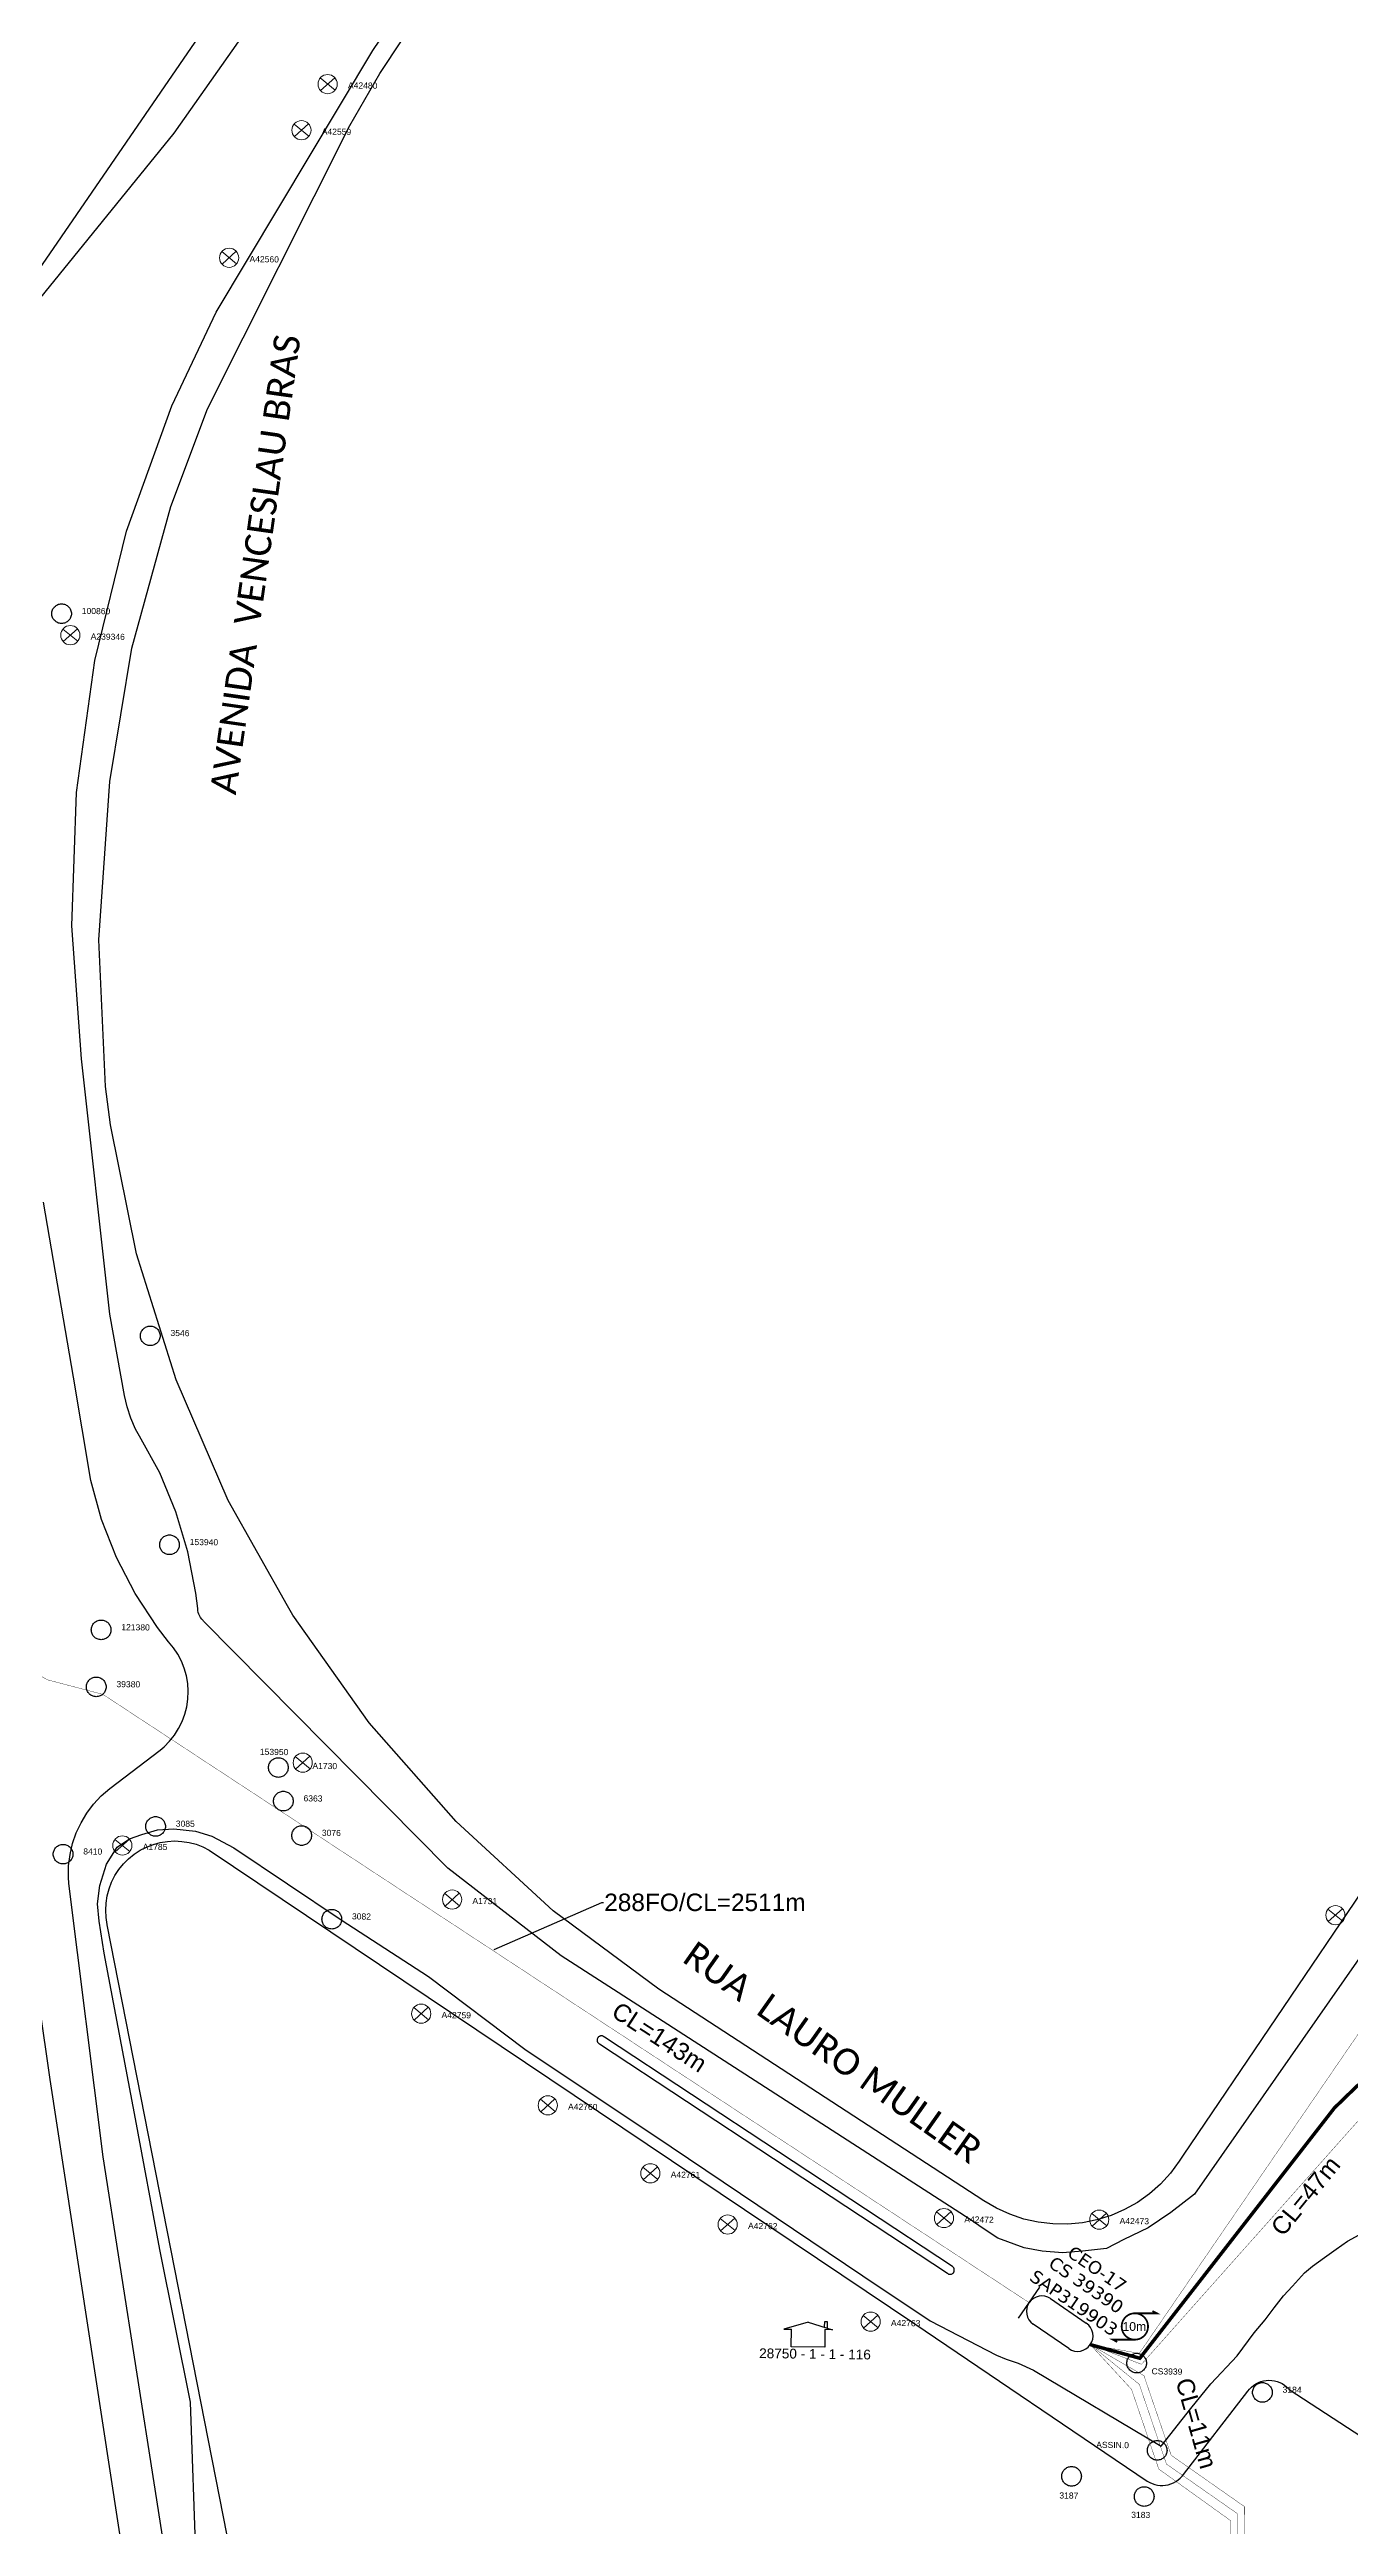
# Model space of a CAD drawing. Header units: millimetres. Extents: x 676447 to 689606, y 7455628 to 7463967.
# Drawn here: x 686906.5 to 687055.5, y 7460140.4 to 7460424.1 of the extents above; entities that cross this region are included whole.
import ezdxf
from ezdxf.enums import TextEntityAlignment as Align

# ---------------------------------------------------------------- set-up
doc = ezdxf.new("R2010")
doc.units = ezdxf.units.MM
doc.header["$LTSCALE"] = 0.1
doc.header["$MEASUREMENT"] = 0
doc.linetypes.add('PHANTOM2', pattern=[1.25, 0.625, -0.125, 0.125, -0.125, 0.125, -0.125])
doc.layers.add('10.4-Postes', color=1, linetype='Continuous', lineweight=0)
for name, color, linetype in [('Caixas Subterrâneas', 5, 'Continuous'), ('CEO', 1, 'Continuous'), ('label_cabos', 7, 'Continuous'), ('label_cabos @ 1', 7, 'Continuous'), ('LAYOUT', 7, 'Continuous'), ('LEGENDAS_INFRAESTRUTURAS', 7, 'Continuous'), ('MUB_MEIOFIO', 7, 'Continuous'), ('MUB_QUADRAS', 7, 'Continuous'), ('MUB_SEGMENTO', 7, 'Continuous'), ('NOS_DE_INFRAESTRUTURA', 7, 'Continuous'), ('surveys', 7, 'Continuous'), ('SURVEYS_LEGENDAS', 7, 'Continuous')]:
    doc.layers.add(name, color=color, linetype=linetype)
doc.styles.add('Legend', font='calibri.ttf')
doc.styles.add('siredit', font='verdana.ttf')
doc.styles.get("Standard").update_dxf_attribs({"font": 'arial.ttf'})
doc.dimstyles.new('FW', dxfattribs={"dimscale": 0, "dimtxt": 2, "dimasz": 0.18, "dimexe": 0.18, "dimexo": 0.0625, "dimgap": 0.09, "dimtad": 0, "dimtoh": 1, "dimdec": 0, "dimzin": 0, "dimdsep": 46, "dimtxsty": 'Standard', "dimcen": 0.09, "dimse1": 1, "dimse2": 1, "dimsd1": 1, "dimsd2": 1, "dimclrt": 7, "dimadec": 0, "dimazin": 0, "dimtfac": 1, "dimtdec": 0, "dimtofl": 0, "dimtmove": 0, "dimatfit": 3, "dimfxl": 0, "dimtolj": 1, "dimtzin": 0, "dimarcsym": 0})

# ---------------------------------------------------------------- blocks, each defined once
blk = doc.blocks.new('MHMZ')
at = {"linetype": 'PHANTOM2'}
blk.add_circle((0, 0), 0.0000101, dxfattribs=at)
blk = doc.blocks.new('PTPT')
at = {"layer": '10.4-Postes', "color": 1, "linetype": 'PHANTOM2'}
for points in [[(-0.0000079, 0.0000104), (0.0000075, -0.000002)], [(0.000007, 0.0000109), (-0.0000074, -0.0000025)]]:
    blk.add_lwpolyline(points, dxfattribs=at)
at = {"layer": '10.4-Postes', "color": 1}
blk.add_circle((-0.0000002, 0.0000042), 0.00000987, dxfattribs=at)
blk = doc.blocks.new('LVLV')
for p, q in [((0.0000169, 0.0000264), (0.0000195, 0.0000264)), ((0.0000169, 0.0000205), (0.0000169, 0.0000264)), ((0.0000195, 0.0000264), (0.0000195, 0.0000198)), ((0, 0.0000254), (-0.0000251, 0.000018)), ((-0.0000251, 0.000018), (-0.0000173, 0.000018)), ((-0.0000172, 0), (-0.0000172, 0.0000179)), ((0.0000172, 0), (-0.0000172, 0)), ((0, 0.0000254), (0.0000251, 0.000018)), ((0.0000251, 0.000018), (0.0000172, 0.000018)), ((0.0000172, 0.000018), (0.0000172, 0))]:
    blk.add_line(p, q)
blk = doc.blocks.new('A$C6FB0096B')
at = {"layer": 'LAYOUT', "color": 0, "const_width": 0.2}
blk.add_lwpolyline([(0, 1.51, 1.000012), (0, -1.51, 0.999978)], format="xyb", close=True, dxfattribs=at)
for points in [[(0, 1.51), (2.52, 1.51), (2.02, 1.77)], [(0, -1.51), (-2.52, -1.51), (-2.02, -1.77)]]:
    blk.add_lwpolyline(points, dxfattribs=at)
at = {"layer": 'LAYOUT', "color": 0}
blk.add_text('10m', height=1, dxfattribs=at).set_placement((-0.06, 0), align=Align.MIDDLE_CENTER)

msp = doc.modelspace()

# ---------------------------------------------------------------- linework, layer by layer
at = {"color": 5, "const_width": 0.04}
for points in [[(687025.69, 7460161.23), (687031.3, 7460160.23), (687136.14, 7460313.17), (687153.15, 7460345.01), (687199.6, 7460415.12), (687206.12, 7460422.1), (687215.42, 7460416.83)], [(686611.24, 7460268.99), (686600.27, 7460256.23), (686625.13, 7460262.73), (686688.3, 7460264.89), (686812.55, 7460273.61), (686832.44, 7460278.94), (686906.24, 7460237.38), (686912.59, 7460235.71), (687018.68, 7460166.04)]]:
    msp.add_lwpolyline(points, dxfattribs=at)
at = {"const_width": 0.04}
for points in [[(687025.69, 7460161.23), (687031.55, 7460158.98), (687058.15, 7460188.87), (687119.12, 7460146.54), (687137.1, 7460142.74), (687139.5, 7460144.39), (687178.91, 7460193.18), (687184.43, 7460191.87)], [(687025.69, 7460161.23), (687031.83, 7460157.68), (687034.95, 7460148.56), (687043.37, 7460142.66), (687043.36, 7460135.28), (687045.36, 7460135.28)], [(687025.69, 7460161.23), (687031.3, 7460156.68), (687034.41, 7460147.55), (687042.51, 7460141.89), (687042.53, 7460125.13), (687045.36, 7460125.13)], [(687025.69, 7460161.23), (687030.41, 7460156.11), (687033.53, 7460146.98), (687041.75, 7460141.08), (687041.74, 7460114.84), (687045.36, 7460114.83)]]:
    msp.add_lwpolyline(points, dxfattribs=at)
at = {"color": 1}
msp.add_circle((687031, 7460159.12), 0.0000676, dxfattribs=at)
at = {"layer": 'CEO', "color": 5}
for p, q in [((687021.14, 7460166.5), (687025.23, 7460163.69)), ((687023.23, 7460160.78), (687019.14, 7460163.58))]:
    msp.add_line(p, q, dxfattribs=at)
msp.add_lwpolyline([(687017.48, 7460164.28), (687019.89, 7460167.8)], dxfattribs=at)
for centre, start, end in [((687020.14, 7460165.04), 55.546, 235.546), ((687024.23, 7460162.23), 235.546, 55.546)]:
    msp.add_arc(centre, 1.77, start, end, dxfattribs=at)
at = {"layer": 'label_cabos', "color": 1, "linetype": 'Continuous', "const_width": 0.4}
msp.add_lwpolyline([(687025.69, 7460161.23), (687031.36, 7460159.67), (687053.64, 7460188.33), (687056.28, 7460190.89), (687059.23, 7460192.45), (687061.89, 7460193.32), (687066.45, 7460193.92), (687073.02, 7460204.87), (687091.18, 7460232.23), (687114.67, 7460216.9), (687117.66, 7460216.9)], dxfattribs=at)
at = {"layer": 'MUB_MEIOFIO', "linetype": 'Continuous'}
for points in [[(687120, 7460296.41), (687037.63, 7460178.47), (687034.9, 7460176.38), (687032.31, 7460174.61), (687029.52, 7460173.28), (687027.53, 7460172.25), (687024.8, 7460171.95), (687022.52, 7460171.74), (687020.16, 7460171.95), (687018.1, 7460172.32), (687015.08, 7460173.42), (687013.4, 7460174.54), (687011.92, 7460175.56), (686974.41, 7460199.77), (686965.06, 7460205.78), (686952.08, 7460215.82), (686924.12, 7460244.1), (686924.06, 7460244.16), (686923.91, 7460244.32), (686923.78, 7460244.5), (686923.67, 7460244.69), (686923.58, 7460244.9), (686923.51, 7460245.1), (686923.46, 7460245.32), (686923.44, 7460245.54), (686923.23, 7460247.32), (686922.33, 7460252.04), (686920.95, 7460256.64), (686919.09, 7460261.08), (686916.77, 7460265.29), (686916.31, 7460266.11), (686915.77, 7460267.34), (686915.35, 7460268.63), (686915.07, 7460269.95), (686913.38, 7460279.26), (686910.14, 7460308.52), (686909.04, 7460323.75), (686909.54, 7460339.01), (686911.64, 7460354.14), (686915.3, 7460368.96), (686920.49, 7460383.32), (686925.54, 7460394.04), (686943.5, 7460423.99), (687008.82, 7460520.37)], [(686936.64, 7460437.18), (686920.7, 7460414.53), (686901.01, 7460390.27)], [(686920.39, 7460132.97), (686912.62, 7460182.76), (686908.69, 7460214.04), (686908.64, 7460214.79), (686908.66, 7460216.08), (686908.82, 7460217.36), (686909.11, 7460218.62), (686909.53, 7460219.84), (686910.08, 7460221.01), (686910.74, 7460222.11), (686911.52, 7460223.14), (686912.4, 7460224.08), (686913.37, 7460224.93), (686919.15, 7460229.32), (686919.61, 7460229.71), (686920.23, 7460230.35), (686920.79, 7460231.05), (686921.26, 7460231.8), (686921.66, 7460232.6), (686921.97, 7460233.44), (686922.19, 7460234.3), (686922.32, 7460235.18), (686922.35, 7460236.08), (686922.3, 7460236.97), (686922.15, 7460237.84), (686921.91, 7460238.7), (686921.58, 7460239.53), (686921.16, 7460240.32), (686920.67, 7460241.06), (686920.1, 7460241.75), (686918.84, 7460243.37), (686916.28, 7460247.26), (686914.13, 7460251.4), (686912.43, 7460255.74), (686911.19, 7460260.23), (686909.23, 7460272.05), (686905.78, 7460292.1)], [(686923.26, 7460136.22), (686922.63, 7460154.64), (686919.09, 7460172.13), (686916.33, 7460187.11), (686912.74, 7460206.07), (686912.16, 7460209.73), (686911.97, 7460211.72), (686912.22, 7460213.83), (686912.99, 7460216.27), (686914.21, 7460218.2), (686915.63, 7460219.16), (686917.04, 7460219.68), (686918.84, 7460220.19), (686920.7, 7460220.32), (686923.2, 7460220.06), (686925.07, 7460219.48), (686927.57, 7460218.13), (686939.86, 7460209.89), (686949.88, 7460203.41), (686960.92, 7460195.07), (686977.66, 7460183.87), (686999.63, 7460169.11), (687007.33, 7460163.97), (687014.95, 7460160.04), (687016.05, 7460159.58), (687017.43, 7460159.12), (687019.17, 7460158.3), (687033.82, 7460149.6), (687037.21, 7460153.9), (687039.5, 7460156.74), (687042.52, 7460159.95), (687044.44, 7460162.6), (687045.73, 7460164.07), (687046.73, 7460165.44), (687047.83, 7460166.81), (687048.84, 7460167.91), (687050.21, 7460169.47), (687051.13, 7460170.2), (687052.5, 7460171.21), (687053.86, 7460172.17), (687055.15, 7460173.09), (687056.47, 7460173.79)], [(686904.1, 7460208.35), (686906.51, 7460191.59), (686915.12, 7460135.31)], [(686969.47, 7460195.67), (687009.33, 7460169.4), (687009.37, 7460169.37), (687009.41, 7460169.35), (687009.46, 7460169.32), (687009.51, 7460169.31), (687009.56, 7460169.3), (687009.61, 7460169.29), (687009.66, 7460169.29), (687009.71, 7460169.3), (687009.76, 7460169.31), (687009.8, 7460169.32), (687009.85, 7460169.35), (687009.89, 7460169.37), (687009.94, 7460169.4), (687009.97, 7460169.43), (687010.01, 7460169.47), (687010.04, 7460169.51), (687010.06, 7460169.56), (687010.08, 7460169.6), (687010.1, 7460169.65), (687010.11, 7460169.7), (687010.11, 7460169.75), (687010.11, 7460169.8), (687010.11, 7460169.85), (687010.1, 7460169.9), (687010.08, 7460169.95), (687010.06, 7460169.99), (687010.04, 7460170.04), (687010.01, 7460170.08), (687009.97, 7460170.11), (687009.94, 7460170.15), (687009.89, 7460170.18), (686970.03, 7460196.46), (686970.02, 7460196.47), (686969.98, 7460196.5), (686969.94, 7460196.53), (686969.9, 7460196.55), (686969.85, 7460196.57), (686969.8, 7460196.59), (686969.75, 7460196.6), (686969.7, 7460196.6), (686969.65, 7460196.6), (686969.6, 7460196.6), (686969.55, 7460196.58), (686969.5, 7460196.57), (686969.45, 7460196.54), (686969.41, 7460196.52), (686969.37, 7460196.49), (686969.33, 7460196.45), (686969.3, 7460196.41), (686969.27, 7460196.37), (686969.24, 7460196.33), (686969.22, 7460196.28), (686969.21, 7460196.23), (686969.2, 7460196.18), (686969.19, 7460196.13), (686969.19, 7460196.08), (686969.2, 7460196.02), (686969.21, 7460195.97), (686969.23, 7460195.93), (686969.25, 7460195.88), (686969.28, 7460195.84), (686969.31, 7460195.8), (686969.34, 7460195.76), (686969.38, 7460195.72), (686969.42, 7460195.69), (686969.47, 7460195.67)]]:
    msp.add_lwpolyline(points, dxfattribs=at)
at = {"layer": 'MUB_QUADRAS', "linetype": 'Continuous'}
for points in [[(687078.95, 7460245.85), (687036.32, 7460182.93), (687035.88, 7460182.23), (687034.87, 7460180.87), (687033.73, 7460179.63), (687032.46, 7460178.51), (687031.08, 7460177.53), (687029.61, 7460176.7), (687028.06, 7460176.03), (687026.44, 7460175.53), (687024.79, 7460175.19), (687023.1, 7460175.03), (687021.41, 7460175.05), (687019.73, 7460175.25), (687018.08, 7460175.62), (687016.48, 7460176.16), (687014.94, 7460176.86), (687013.49, 7460177.72), (686976.28, 7460201.93), (686964.17, 7460210.93), (686953.06, 7460221.14), (686943.09, 7460232.47), (686934.35, 7460244.77), (686933.74, 7460245.85), (686926.95, 7460257.91), (686920.96, 7460271.76), (686916.45, 7460286.16), (686913.47, 7460300.95), (686912.89, 7460305.34), (686912.13, 7460322.15), (686913.36, 7460340.26), (686915.89, 7460355.56), (686920.37, 7460371.78), (686924.57, 7460382.98), (686940.85, 7460415.42), (686944.32, 7460421.38), (686983.59, 7460480.64)], [(686958.49, 7460476.53), (686860.58, 7460333.92)], [(686913.09, 7460209.32), (686913.09, 7460209.34), (686912.95, 7460210.16), (686912.91, 7460210.99), (686912.95, 7460211.81), (686913.08, 7460212.63), (686913.29, 7460213.43), (686913.58, 7460214.21), (686913.96, 7460214.95), (686914.41, 7460215.64), (686914.93, 7460216.29), (686915.51, 7460216.87), (686916.15, 7460217.4), (686916.85, 7460217.85), (686917.58, 7460218.23), (686918.36, 7460218.53), (686919.16, 7460218.74), (686919.97, 7460218.87), (686920.8, 7460218.92), (686921.63, 7460218.88), (686922.45, 7460218.75), (686923.25, 7460218.54), (686924.02, 7460218.24), (686924.76, 7460217.87), (687005.57, 7460163.6), (687032.22, 7460145.61), (687032.49, 7460145.45), (687032.77, 7460145.32), (687033.07, 7460145.21), (687033.38, 7460145.14), (687033.69, 7460145.1), (687034, 7460145.1), (687034.32, 7460145.13), (687034.62, 7460145.19), (687034.92, 7460145.28), (687035.21, 7460145.4), (687035.49, 7460145.55), (687035.75, 7460145.73), (687035.98, 7460145.94), (687036.2, 7460146.17), (687036.35, 7460146.36), (687043.74, 7460155.89), (687043.93, 7460156.14), (687044.15, 7460156.36), (687044.4, 7460156.56), (687044.66, 7460156.73), (687044.94, 7460156.88), (687045.23, 7460157), (687045.53, 7460157.08), (687045.84, 7460157.13), (687046.15, 7460157.15), (687046.47, 7460157.14), (687046.78, 7460157.09), (687047.08, 7460157.02), (687047.38, 7460156.91), (687047.66, 7460156.77), (687047.92, 7460156.6), (687048.17, 7460156.41), (687048.39, 7460156.19), (687048.44, 7460156.13), (687048.47, 7460156.1), (687073.42, 7460139.81)], [(686947.85, 7460032.29), (686913.09, 7460209.32)]]:
    msp.add_lwpolyline(points, dxfattribs=at)

# ---------------------------------------------------------------- block references
at = {"layer": 'Caixas Subterrâneas', "color": 40, "xscale": 111319.4907932736, "yscale": 111319.4907932736, "zscale": 111319.4907932736}
for p, rotation in [((686907.85, 7460359.5), 359.2888314236491), ((686918.01, 7460276.78), 359.2887670075169), ((686920.21, 7460252.85), 359.2887511571882), ((686912.38, 7460243.1), 359.2887779178616), ((686911.82, 7460236.57), 359.2887780004296), ((686932.68, 7460227.33), 359.288695797506), ((686933.25, 7460223.49), 359.2886924121602), ((686918.62, 7460220.59), 359.2887471595137), ((686935.35, 7460219.54), 359.2886831984833), ((686908.02, 7460217.41), 359.2887864647452), ((686938.8, 7460209.96), 359.2886671223137), ((687031, 7460159.12), 359.2883006503266), ((687033.35, 7460149.12), 359.2882885934369), ((687023.54, 7460146.15), 359.2883249707625)]:
    msp.add_blockref('MHMZ', p, dxfattribs=dict(at, rotation=rotation))
at = {"layer": 'Caixas Subterrâneas', "color": 5}
for p, xscale, yscale, zscale, rotation in [((686907.85, 7460359.5), 111319.4907932736, 111319.4907932736, 111319.4907932736, 359.2888314236491), ((686918.01, 7460276.78), 111319.4907932736, 111319.4907932736, 111319.4907932736, 359.2887670075169), ((686920.21, 7460252.85), 111319.4907932736, 111319.4907932736, 111319.4907932736, 359.2887511571882), ((686912.38, 7460243.1), 111319.4907932736, 111319.4907932736, 111319.4907932736, 359.2887779178616), ((686911.82, 7460236.57), 111319.4907932736, 111319.4907932736, 111319.4907932736, 359.2887780004296), ((686932.68, 7460227.33), 111319.4907932736, 111319.4907932736, 111319.4907932736, 359.288695797506), ((686933.25, 7460223.49), 111319.4907932736, 111319.4907932736, 111319.4907932736, 359.2886924121602), ((686918.62, 7460220.59), 111319.4907932736, 111319.4907932736, 111319.4907932736, 359.2887471595137), ((686935.35, 7460219.54), 111319.4907932736, 111319.4907932736, 111319.4907932736, 359.2886831984833), ((686908.02, 7460217.41), 111319.4907932736, 111319.4907932736, 111319.4907932736, 359.2887864647452), ((686938.8, 7460209.96), 111319.4907932736, 111319.4907932736, 111319.4907932736, 359.2886671223138), ((687031, 7460159.12), 111319.4907932736, 111319.4907932736, 111319.4907932736, 359.2883006503266), ((687045.4, 7460155.76), 111319.4907932736, 111319.4907932736, 111319.4907932736, 359.288244833736), ((687033.35, 7460149.12), 111319.4907932736, 111319.4907932736, 111319.4907932736, 359.2882885934371), ((687023.54, 7460146.15), 111319.4907932736, 111319.4907932736, 111319.4907932736, 359.2883249707625), ((687031.86, 7460143.83), 111319.4907932735, 111319.4907932735, 111319.4907932735, 359.2882926157013)]:
    msp.add_blockref('MHMZ', p, dxfattribs=dict(at, xscale=xscale, yscale=yscale, zscale=zscale, rotation=rotation))
at = {"layer": 'LAYOUT', "color": 1, "linetype": 'Continuous'}
msp.add_blockref('A$C6FB0096B', (687030.79, 7460163.31), dxfattribs=at)
at = {"layer": 'NOS_DE_INFRAESTRUTURA', "color": 1}
for p, xscale, yscale, zscale, rotation in [((686938.34, 7460419.69), 111319.4907932736, 111319.4907932736, 111319.4907932736, 359.2887342699389), ((686938.34, 7460419.69), 111319.4907932736, 111319.4907932736, 111319.4907932736, 359.2887342699389), ((686935.34, 7460414.41), 111319.4907932736, 111319.4907932736, 111319.4907932736, 359.2887440065708), ((686935.34, 7460414.41), 111319.4907932736, 111319.4907932736, 111319.4907932736, 359.2887440065708), ((686927.06, 7460399.8), 111319.4907932736, 111319.4907932736, 111319.4907932736, 359.2887709318102), ((686927.06, 7460399.8), 111319.4907932736, 111319.4907932736, 111319.4907932736, 359.2887709318102), ((686908.87, 7460356.57), 111319.4907932736, 111319.4907932736, 111319.4907932736, 359.2888266263193), ((686908.87, 7460356.57), 111319.4907932736, 111319.4907932736, 111319.4907932736, 359.2888266263193), ((686935.49, 7460227.42), 111319.4907932736, 111319.4907932736, 111319.4907932736, 359.2886851344385), ((686935.49, 7460227.42), 111319.4907932736, 111319.4907932736, 111319.4907932736, 359.2886851344385), ((686914.83, 7460217.94), 111319.4907932736, 111319.4907932736, 111319.4907932736, 359.2887607506957), ((686914.83, 7460217.94), 111319.4907932736, 111319.4907932736, 111319.4907932736, 359.2887607506957), ((686952.6, 7460211.74), 111319.4907932736, 111319.4907932736, 111319.4907932736, 359.288615173843), ((686952.6, 7460211.74), 111319.4907932736, 111319.4907932736, 111319.4907932736, 359.288615173843), ((687053.78, 7460209.95), 111319.4907932736, 111319.4907932736, 111319.4907932736, 359.2882298599125), ((687053.78, 7460209.95), 111319.4907932736, 111319.4907932736, 111319.4907932736, 359.2882298599125), ((686949.06, 7460198.67), 111319.4907932735, 111319.4907932735, 111319.4907932735, 359.2886245586079), ((686949.06, 7460198.67), 111319.4907932735, 111319.4907932735, 111319.4907932735, 359.2886245586079), ((686963.56, 7460188.17), 111319.4907932736, 111319.4907932736, 111319.4907932736, 359.2885661735408), ((686963.56, 7460188.17), 111319.4907932736, 111319.4907932736, 111319.4907932736, 359.2885661735407), ((686975.31, 7460180.39), 111319.4907932736, 111319.4907932736, 111319.4907932736, 359.2885190492816), ((686975.31, 7460180.39), 111319.4907932736, 111319.4907932736, 111319.4907932736, 359.2885190492816), ((686984.17, 7460174.52), 111319.4907932735, 111319.4907932735, 111319.4907932735, 359.2884835187522), ((686984.17, 7460174.52), 111319.4907932735, 111319.4907932735, 111319.4907932735, 359.2884835187522), ((687008.94, 7460175.26), 111319.4907932736, 111319.4907932736, 111319.4907932736, 359.2883895721215), ((687008.94, 7460175.26), 111319.4907932736, 111319.4907932736, 111319.4907932736, 359.2883895721214), ((687026.73, 7460175.08), 111319.4907932736, 111319.4907932736, 111319.4907932736, 359.2883218607514), ((687026.73, 7460175.08), 111319.4907932736, 111319.4907932736, 111319.4907932736, 359.2883218607513), ((687000.54, 7460163.4), 111319.4907932735, 111319.4907932735, 111319.4907932735, 359.2884178143025), ((687000.54, 7460163.4), 111319.4907932735, 111319.4907932735, 111319.4907932735, 359.2884178143024)]:
    msp.add_blockref('PTPT', p, dxfattribs=dict(at, xscale=xscale, yscale=yscale, zscale=zscale, rotation=rotation))
at = {"layer": 'surveys', "color": 0, "xscale": 111319.4907932736, "yscale": 111319.4907932736, "zscale": 111319.4907932736, "rotation": 359.2883884490934}
msp.add_blockref('LVLV', (686993.35, 7460160.97), dxfattribs=at)

# ---------------------------------------------------------------- texts
at = {"layer": 'CEO', "color": 5, "linetype": 'Continuous', "style": 'siredit'}
for s, p in [('CEO-17', (687026.48, 7460169.9)), ('SAP319903', (687023.82, 7460166.01)), ('CS 39390', (687025.23, 7460168.07))]:
    msp.add_text(s, height=1.478, rotation=325.546, dxfattribs=at).set_placement(p, align=Align.MIDDLE_CENTER)
at = {"layer": 'label_cabos', "linetype": 'Continuous', "insert": (686970.01, 7460211.88), "char_height": 2, "attachment_point": 4}
msp.add_mtext('288FO/CL=2511m', dxfattribs=at)
at = {"layer": 'label_cabos', "linetype": 'Continuous', "char_height": 2, "attachment_point": 4}
for s, insert, rotation in [('CL=143m', (686971.22, 7460199.76), 327.0519), ('CL=47m', (687046.99, 7460174.13), 50.8663), ('CL=11m', (687036.39, 7460157.34), 285.7621)]:
    msp.add_mtext(s, dxfattribs=dict(at, insert=insert, rotation=rotation))
at = {"layer": 'LEGENDAS_INFRAESTRUTURAS', "color": 1}
for s, rotation, p in [('A42480', 359.2887, (686940.65, 7460419.67)), ('A42480', 359.2887, (686940.65, 7460419.67)), ('A42559', 359.2887, (686937.65, 7460414.38)), ('A42559', 359.2887, (686937.65, 7460414.38)), ('A42560', 359.2888, (686929.37, 7460399.77)), ('A42560', 359.2888, (686929.37, 7460399.77)), ('A239346', 359.2888, (686911.18, 7460356.54)), ('A239346', 359.2888, (686911.18, 7460356.54)), ('A1730', 359.2887, (686936.58, 7460227.18)), ('A1730', 359.2887, (686936.58, 7460227.18)), ('A1785', 359.2888, (686917.14, 7460217.91)), ('A1785', 359.2888, (686917.14, 7460217.91)), ('A1731', 359.2886, (686954.91, 7460211.71)), ('A1731', 359.2886, (686954.91, 7460211.71)), ('A42759', 359.2886, (686951.37, 7460198.64)), ('A42759', 359.2886, (686951.37, 7460198.64)), ('A42760', 359.2886, (686965.86, 7460188.14)), ('A42760', 359.2886, (686965.86, 7460188.14)), ('A42761', 359.2885, (686977.62, 7460180.36)), ('A42761', 359.2885, (686977.62, 7460180.36)), ('A42762', 359.2885, (686986.48, 7460174.49)), ('A42762', 359.2885, (686986.48, 7460174.49)), ('A42472', 359.2884, (687011.25, 7460175.23)), ('A42472', 359.2884, (687011.25, 7460175.23)), ('A42473', 359.2883, (687029.04, 7460175.05)), ('A42473', 359.2883, (687029.04, 7460175.05)), ('A42763', 359.2884, (687002.85, 7460163.37)), ('A42763', 359.2884, (687002.85, 7460163.37))]:
    msp.add_text(s, height=0.7, rotation=rotation, dxfattribs=at).set_placement(p)
at = {"layer": 'LEGENDAS_INFRAESTRUTURAS', "color": 5}
for s, rotation, p in [('100860', 359.2888, (686910.16, 7460359.47)), ('100860', 359.2888, (686910.16, 7460359.47)), ('3546', 359.2888, (686920.32, 7460276.76)), ('3546', 359.2888, (686920.32, 7460276.76)), ('153940', 359.2887, (686922.52, 7460252.82)), ('153940', 359.2887, (686922.52, 7460252.82)), ('121380', 359.2888, (686914.69, 7460243.07)), ('121380', 359.2888, (686914.69, 7460243.07)), ('39380', 359.2888, (686914.13, 7460236.54)), ('39380', 359.2888, (686914.13, 7460236.54)), ('153950', 359.2887, (686930.56, 7460228.79)), ('6363', 359.2887, (686935.56, 7460223.46)), ('3085', 359.2887, (686920.93, 7460220.56)), ('8410', 359.2888, (686910.33, 7460217.38)), ('8410', 359.2888, (686910.33, 7460217.38)), ('3076', 359.2887, (686937.66, 7460219.51)), ('3082', 359.2887, (686941.11, 7460209.94)), ('3082', 359.2887, (686941.11, 7460209.94)), ('CS3939', 359.2883, (687032.7, 7460157.83)), ('3184', 359.2882, (687047.71, 7460155.73)), ('ASSIN.0', 359.2883, (687026.36, 7460149.41)), ('3187', 359.2883, (687022.14, 7460143.61)), ('3183', 359.2883, (687030.37, 7460141.39))]:
    msp.add_text(s, height=0.7, rotation=rotation, dxfattribs=at).set_placement(p)
at = {"layer": 'MUB_SEGMENTO', "color": 253, "style": 'Legend'}
for s, rotation, p in [('AVENIDA  VENCESLAU BRAS', 81.9362, (686927.8, 7460338.67)), ('RUA  LAURO MULLER', 324.8007, (686978.8, 7460205.17))]:
    msp.add_text(s, height=3, rotation=rotation, dxfattribs=at).set_placement(p)
at = {"layer": 'SURVEYS_LEGENDAS', "color": 0}
msp.add_text('28750 - 1 - 1 - 116', height=1.1132, rotation=359.2884, dxfattribs=at).set_placement((686987.75, 7460159.69))

# ---------------------------------------------------------------- leaders
at = {"layer": 'label_cabos @ 1', "linetype": 'Continuous', "annotation_type": 0, "has_hookline": 1, "hookline_direction": 0, "text_width": 22.78}
msp.add_leader([(686957.41, 7460206.5), (686969.74, 7460211.88), (686969.92, 7460211.88)], dimstyle='FW', override={"dimscale": 1}, dxfattribs=at)

doc.saveas('drawing.dxf')
